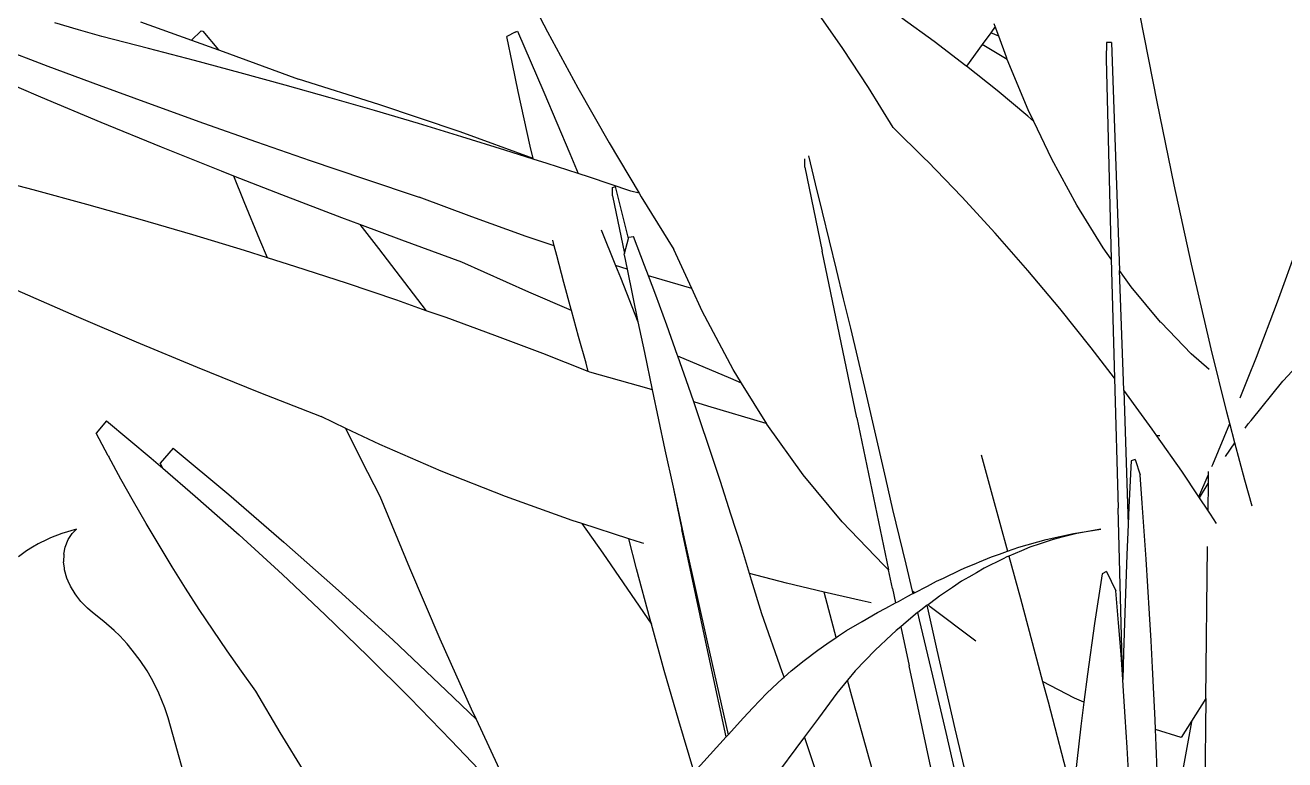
# Model space of a CAD drawing. Header units: metres. Extents: x 244.4 to 340.3, y -4.1 to 64.3.
# Drawn here: x 245.8201 to 246.2028, y 7.8859 to 8.1092 of the extents above; entities that cross this region are included whole.
import ezdxf

# ---------------------------------------------------------------- set-up
doc = ezdxf.new("R2010")
doc.units = ezdxf.units.M
doc.layers.add('Edges', color=7, linetype='Continuous')

# ---------------------------------------------------------------- blocks, each defined once
blk = doc.blocks.new('Novo+Sobrado2m fr')
for p, q in [((-9.6184, -1.09275), (-9.60938, -1.11009)), ((-9.51964, -1.11516), (-9.52762, -1.10364)), ((-9.49192, -1.11302), (-9.50174, -1.10591)), ((-9.42419, -1.13132), (-9.42928, -1.10507)), ((-9.75188, -1.10942), (-9.75905, -1.10736)), ((-9.74477, -1.1115), (-9.75188, -1.10942)), ((-9.73309, -1.10708), (-9.71751, -1.11265)), ((-9.71463, -1.1098), (-9.71751, -1.11265)), ((-9.71463, -1.1098), (-9.71408, -1.10984)), ((-9.71408, -1.10984), (-9.70931, -1.11558)), ((-9.61918, -1.11016), (-9.61846, -1.10983)), ((-9.61846, -1.10983), (-9.61048, -1.12838)), ((-9.47333, -1.10849), (-9.47468, -1.11034)), ((-9.47333, -1.10849), (-9.47365, -1.10761)), ((-9.4723, -1.11134), (-9.47333, -1.10849)), ((-9.73066, -1.11511), (-9.74477, -1.1115)), ((-9.71751, -1.11265), (-9.70931, -1.11558)), ((-9.61918, -1.11016), (-9.62176, -1.11145)), ((-9.62006, -1.11983), (-9.62176, -1.11145)), ((-9.60938, -1.11009), (-9.60013, -1.12711)), ((-9.48227, -1.12036), (-9.49192, -1.11302)), ((-9.47468, -1.11034), (-9.4773, -1.11393)), ((-9.4723, -1.11134), (-9.47468, -1.11034)), ((-9.46996, -1.11781), (-9.4723, -1.11134)), ((-9.43958, -1.11335), (-9.43963, -1.11828)), ((-9.43805, -1.11331), (-9.43958, -1.11335)), ((-9.43805, -1.11331), (-9.43557, -1.18265)), ((-9.77664, -1.11461), (-9.76122, -1.12048)), ((-9.71667, -1.11878), (-9.73066, -1.11511)), ((-9.70931, -1.11558), (-9.70908, -1.11566)), ((-9.70908, -1.11566), (-9.68504, -1.12443)), ((-9.51187, -1.127), (-9.51964, -1.11516)), ((-9.4773, -1.11393), (-9.4821, -1.1205)), ((-9.46968, -1.11849), (-9.4773, -1.11393)), ((-9.76122, -1.12048), (-9.74562, -1.12631)), ((-9.7028, -1.12251), (-9.71667, -1.11878)), ((-9.6183, -1.12819), (-9.62006, -1.11983)), ((-9.4821, -1.1205), (-9.48227, -1.12036)), ((-9.47277, -1.12793), (-9.4821, -1.1205)), ((-9.46968, -1.11849), (-9.46996, -1.11781)), ((-9.46332, -1.1338), (-9.46968, -1.11849)), ((-9.43963, -1.11828), (-9.43809, -1.17914)), ((-9.7633, -1.12996), (-9.78159, -1.12213)), ((-9.68906, -1.12629), (-9.7028, -1.12251)), ((-9.6606, -1.13213), (-9.68504, -1.12443)), ((-9.74562, -1.12631), (-9.72984, -1.1321)), ((-9.67545, -1.13013), (-9.68906, -1.12629)), ((-9.61649, -1.13654), (-9.6183, -1.12819)), ((-9.61048, -1.12838), (-9.60261, -1.14705)), ((-9.60013, -1.12711), (-9.59063, -1.14381)), ((-9.50432, -1.13914), (-9.51187, -1.127)), ((-9.46344, -1.13573), (-9.47277, -1.12793)), ((-9.745, -1.13762), (-9.7633, -1.12996)), ((-9.72984, -1.1321), (-9.71388, -1.13783)), ((-9.66196, -1.13402), (-9.67545, -1.13013)), ((-9.63596, -1.1405), (-9.6606, -1.13213)), ((-9.419, -1.15656), (-9.42419, -1.13132)), ((-9.64862, -1.13797), (-9.66196, -1.13402)), ((-9.61462, -1.14487), (-9.61649, -1.13654)), ((-9.46167, -1.13728), (-9.46344, -1.13573)), ((-9.46167, -1.13728), (-9.46332, -1.1338)), ((-9.72671, -1.14513), (-9.745, -1.13762)), ((-9.71388, -1.13783), (-9.69775, -1.14353)), ((-9.63541, -1.14197), (-9.64862, -1.13797)), ((-9.4948, -1.14857), (-9.50432, -1.13914)), ((-9.4562, -1.1488), (-9.46167, -1.13728)), ((-9.69775, -1.14353), (-9.68145, -1.14917)), ((-9.61376, -1.14859), (-9.63596, -1.1405)), ((-9.62235, -1.14602), (-9.63541, -1.14197)), ((-9.59063, -1.14381), (-9.58153, -1.15915)), ((-9.70842, -1.15246), (-9.72671, -1.14513)), ((-9.61372, -1.14876), (-9.62235, -1.14602)), ((-9.61376, -1.14859), (-9.61462, -1.14487)), ((-9.60261, -1.14705), (-9.60009, -1.15316)), ((-9.52791, -1.15626), (-9.53002, -1.14772)), ((-9.68145, -1.14917), (-9.66497, -1.15477)), ((-9.61372, -1.14876), (-9.61376, -1.14859)), ((-9.60944, -1.15012), (-9.61372, -1.14876)), ((-9.60009, -1.15316), (-9.60944, -1.15012)), ((-9.53117, -1.15122), (-9.53122, -1.14863)), ((-9.53117, -1.15122), (-9.52593, -1.17672)), ((-9.4948, -1.14857), (-9.49383, -1.14954)), ((-9.48353, -1.16025), (-9.49383, -1.14954)), ((-9.4486, -1.16277), (-9.4562, -1.1488)), ((-9.76563, -1.15814), (-9.78213, -1.15386)), ((-9.70473, -1.15391), (-9.70842, -1.15246)), ((-9.70158, -1.16173), (-9.70473, -1.15391)), ((-9.69015, -1.15963), (-9.70473, -1.15391)), ((-9.66497, -1.15477), (-9.64833, -1.16031)), ((-9.59667, -1.15427), (-9.60009, -1.15316)), ((-9.58406, -1.15847), (-9.59667, -1.15427)), ((-9.7493, -1.16255), (-9.76563, -1.15814)), ((-9.58965, -1.15744), (-9.58869, -1.15713)), ((-9.58961, -1.15994), (-9.58965, -1.15744)), ((-9.587, -1.16397), (-9.58869, -1.15713)), ((-9.58153, -1.15915), (-9.58406, -1.15847)), ((-9.58153, -1.15915), (-9.58091, -1.16019)), ((-9.52579, -1.16488), (-9.52791, -1.15626)), ((-9.41373, -1.18073), (-9.419, -1.15656)), ((-9.73315, -1.16709), (-9.7493, -1.16255)), ((-9.69679, -1.17327), (-9.70158, -1.16173)), ((-9.67189, -1.16663), (-9.69015, -1.15963)), ((-9.63242, -1.16636), (-9.64833, -1.16031)), ((-9.58961, -1.15994), (-9.58601, -1.17747)), ((-9.58091, -1.16019), (-9.57096, -1.17625)), ((-9.47341, -1.17127), (-9.48353, -1.16025)), ((-9.44055, -1.1757), (-9.4486, -1.16277)), ((-9.71718, -1.17176), (-9.73315, -1.16709)), ((-9.66639, -1.16869), (-9.67189, -1.16663)), ((-9.61588, -1.17225), (-9.63242, -1.16636)), ((-9.5853, -1.17088), (-9.587, -1.16397)), ((-9.52366, -1.17358), (-9.52579, -1.16488)), ((-9.66639, -1.16869), (-9.66071, -1.17591)), ((-9.65366, -1.17345), (-9.66639, -1.16869)), ((-9.59309, -1.17023), (-9.58869, -1.18113)), ((-9.5848, -1.1729), (-9.5853, -1.17088)), ((-9.7014, -1.17655), (-9.71718, -1.17176)), ((-9.69445, -1.17874), (-9.69679, -1.17327)), ((-9.63545, -1.1801), (-9.65366, -1.17345)), ((-9.60731, -1.17511), (-9.61588, -1.17225)), ((-9.60731, -1.17511), (-9.60775, -1.17339)), ((-9.58601, -1.17747), (-9.5848, -1.1729)), ((-9.5848, -1.1729), (-9.58469, -1.17246)), ((-9.58469, -1.17246), (-9.58326, -1.17226)), ((-9.57987, -1.18113), (-9.58326, -1.17226)), ((-9.52154, -1.18236), (-9.52366, -1.17358)), ((-9.46348, -1.18258), (-9.47341, -1.17127)), ((-9.69445, -1.17874), (-9.7014, -1.17655)), ((-9.6858, -1.18147), (-9.69445, -1.17874)), ((-9.66071, -1.17591), (-9.64623, -1.19484)), ((-9.60657, -1.17804), (-9.60731, -1.17511)), ((-9.60442, -1.18628), (-9.60657, -1.17804)), ((-9.58612, -1.17787), (-9.58601, -1.17747)), ((-9.58612, -1.17787), (-9.58522, -1.18221)), ((-9.56555, -1.18807), (-9.57096, -1.17625)), ((-9.51541, -1.22746), (-9.52593, -1.17672)), ((-9.43809, -1.17914), (-9.44055, -1.1757)), ((-9.38761, -1.19219), (-9.38143, -1.17514)), ((-9.67041, -1.18651), (-9.6858, -1.18147)), ((-9.61504, -1.18917), (-9.63545, -1.1801)), ((-9.58522, -1.18221), (-9.58869, -1.18113)), ((-9.58869, -1.18113), (-9.58722, -1.18476)), ((-9.58522, -1.18221), (-9.58189, -1.19825)), ((-9.57872, -1.1842), (-9.57987, -1.18113)), ((-9.51941, -1.19122), (-9.52154, -1.18236)), ((-9.43809, -1.17914), (-9.43712, -1.21534)), ((-9.40839, -1.20378), (-9.41373, -1.18073)), ((-9.60221, -1.19449), (-9.60442, -1.18628)), ((-9.58722, -1.18476), (-9.58189, -1.19825)), ((-9.56555, -1.18807), (-9.57872, -1.1842)), ((-9.5765, -1.19013), (-9.57872, -1.1842)), ((-9.45374, -1.1942), (-9.46348, -1.18258)), ((-9.43206, -1.18755), (-9.43557, -1.18265)), ((-9.43432, -1.21903), (-9.43557, -1.18265)), ((-9.77058, -1.18859), (-9.75258, -1.19652)), ((-9.65521, -1.19167), (-9.67041, -1.18651)), ((-9.60213, -1.1948), (-9.61504, -1.18917)), ((-9.57316, -1.19926), (-9.5765, -1.19013)), ((-9.56237, -1.19503), (-9.56555, -1.18807)), ((-9.42315, -1.1983), (-9.43206, -1.18755)), ((-9.64623, -1.19484), (-9.65521, -1.19167)), ((-9.51727, -1.20015), (-9.51941, -1.19122)), ((-9.39398, -1.20895), (-9.38761, -1.19219)), ((-9.75258, -1.19652), (-9.73433, -1.20433)), ((-9.64021, -1.19696), (-9.64623, -1.19484)), ((-9.62542, -1.20236), (-9.64021, -1.19696)), ((-9.60213, -1.1948), (-9.60221, -1.19449)), ((-9.59995, -1.20268), (-9.60213, -1.1948)), ((-9.55295, -1.21273), (-9.56237, -1.19503)), ((-9.44419, -1.20612), (-9.45374, -1.1942)), ((-9.58189, -1.19825), (-9.57995, -1.20758)), ((-9.56984, -1.20851), (-9.57316, -1.19926)), ((-9.51513, -1.20916), (-9.51727, -1.20015)), ((-9.42297, -1.19848), (-9.42315, -1.1983)), ((-9.41383, -1.20792), (-9.42297, -1.19848)), ((-9.73433, -1.20433), (-9.71585, -1.21202)), ((-9.61085, -1.20788), (-9.62542, -1.20236)), ((-9.59764, -1.21084), (-9.59995, -1.20268)), ((-9.40773, -1.20646), (-9.40839, -1.20378)), ((-9.38579, -1.21605), (-9.37438, -1.20372)), ((-9.59707, -1.21329), (-9.61085, -1.20788)), ((-9.57995, -1.20758), (-9.57756, -1.21889)), ((-9.56977, -1.20871), (-9.56984, -1.20851)), ((-9.55373, -1.21548), (-9.56977, -1.20871)), ((-9.56655, -1.2179), (-9.56977, -1.20871)), ((-9.51299, -1.21824), (-9.51513, -1.20916)), ((-9.43712, -1.21534), (-9.44419, -1.20612)), ((-9.40839, -1.21268), (-9.41383, -1.20792)), ((-9.40299, -1.22567), (-9.40773, -1.20646)), ((-9.39649, -1.21527), (-9.39398, -1.20895)), ((-9.71585, -1.21202), (-9.69713, -1.2196)), ((-9.59707, -1.21329), (-9.59764, -1.21084)), ((-9.5504, -1.21686), (-9.55295, -1.21273)), ((-9.59648, -1.21352), (-9.59707, -1.21329)), ((-9.57848, -1.21862), (-9.59648, -1.21352)), ((-9.5504, -1.21686), (-9.55373, -1.21548)), ((-9.54276, -1.22924), (-9.5504, -1.21686)), ((-9.43712, -1.21534), (-9.43602, -1.25491)), ((-9.39889, -1.22133), (-9.39649, -1.21527)), ((-9.39562, -1.2282), (-9.38595, -1.21623)), ((-9.38595, -1.21623), (-9.38579, -1.21605)), ((-9.69713, -1.2196), (-9.67818, -1.22705)), ((-9.57756, -1.21889), (-9.57848, -1.21862)), ((-9.57756, -1.21889), (-9.57369, -1.2371)), ((-9.56494, -1.22258), (-9.56655, -1.2179)), ((-9.51085, -1.22739), (-9.51299, -1.21824)), ((-9.4289, -1.22642), (-9.43432, -1.21903)), ((-9.43432, -1.21903), (-9.43294, -1.25983)), ((-9.56065, -1.22383), (-9.56494, -1.22258)), ((-9.56328, -1.2274), (-9.56494, -1.22258)), ((-9.54298, -1.22917), (-9.56065, -1.22383)), ((-9.74338, -1.22832), (-9.74651, -1.23204)), ((-9.74338, -1.22832), (-9.72983, -1.23965)), ((-9.67068, -1.23064), (-9.67818, -1.22705)), ((-9.56004, -1.23703), (-9.56328, -1.2274)), ((-9.51541, -1.22746), (-9.50573, -1.2736)), ((-9.5087, -1.23661), (-9.51085, -1.22739)), ((-9.42566, -1.23084), (-9.4289, -1.22642)), ((-9.40207, -1.22917), (-9.40299, -1.22567)), ((-9.39645, -1.22923), (-9.39562, -1.2282)), ((-9.74287, -1.23894), (-9.74651, -1.23204)), ((-9.66578, -1.2405), (-9.67068, -1.23064)), ((-9.66036, -1.23556), (-9.67068, -1.23064)), ((-9.54276, -1.22924), (-9.54298, -1.22917)), ((-9.54271, -1.22931), (-9.54276, -1.22924)), ((-9.53168, -1.24475), (-9.54271, -1.22931)), ((-9.42422, -1.2329), (-9.42566, -1.23084)), ((-9.40724, -1.24163), (-9.40207, -1.22917)), ((-9.40052, -1.23505), (-9.40207, -1.22917)), ((-9.39736, -1.23052), (-9.39645, -1.22923)), ((-9.64168, -1.24367), (-9.66036, -1.23556)), ((-9.42333, -1.23289), (-9.42422, -1.2329)), ((-9.4167, -1.24364), (-9.42422, -1.2329)), ((-9.40342, -1.2392), (-9.40052, -1.23505)), ((-9.39903, -1.2407), (-9.40052, -1.23505)), ((-9.74287, -1.23894), (-9.74271, -1.23923)), ((-9.73899, -1.24607), (-9.74271, -1.23923)), ((-9.72983, -1.23965), (-9.72626, -1.24273)), ((-9.72314, -1.23659), (-9.72705, -1.24123)), ((-9.72314, -1.23659), (-9.70622, -1.25074)), ((-9.57369, -1.2371), (-9.57123, -1.24846)), ((-9.55683, -1.24678), (-9.56004, -1.23703)), ((-9.50656, -1.2459), (-9.5087, -1.23661)), ((-9.47765, -1.23871), (-9.47426, -1.25095)), ((-9.72626, -1.24273), (-9.72705, -1.24123)), ((-9.72626, -1.24273), (-9.7164, -1.25122)), ((-9.66024, -1.25136), (-9.66578, -1.2405)), ((-9.62217, -1.25136), (-9.64168, -1.24367)), ((-9.432, -1.24046), (-9.43271, -1.25461)), ((-9.43081, -1.2401), (-9.432, -1.24046)), ((-9.43081, -1.2401), (-9.4293, -1.24474)), ((-9.41148, -1.25142), (-9.4167, -1.24364)), ((-9.40863, -1.24373), (-9.40864, -1.24487)), ((-9.40751, -1.24225), (-9.40724, -1.24163)), ((-9.39754, -1.24636), (-9.39903, -1.2407)), ((-9.73521, -1.25284), (-9.73899, -1.24607)), ((-9.55364, -1.25665), (-9.55683, -1.24678)), ((-9.51988, -1.25901), (-9.53168, -1.24475)), ((-9.50441, -1.25526), (-9.50656, -1.2459)), ((-9.42868, -1.25336), (-9.4293, -1.24474)), ((-9.41148, -1.25142), (-9.40864, -1.24487)), ((-9.41126, -1.25175), (-9.40867, -1.24739)), ((-9.40867, -1.24739), (-9.40875, -1.2555)), ((-9.40864, -1.24487), (-9.40867, -1.24739)), ((-9.3953, -1.25427), (-9.39754, -1.24636)), ((-9.7164, -1.25122), (-9.7031, -1.26303)), ((-9.70622, -1.25074), (-9.68946, -1.26518)), ((-9.65124, -1.27311), (-9.66024, -1.25136)), ((-9.60189, -1.25863), (-9.62217, -1.25136)), ((-9.57123, -1.24846), (-9.56914, -1.25838)), ((-9.57123, -1.24846), (-9.56734, -1.26641)), ((-9.47426, -1.25095), (-9.46962, -1.26796)), ((-9.41126, -1.25175), (-9.41148, -1.25142)), ((-9.73135, -1.25954), (-9.73521, -1.25284)), ((-9.50039, -1.27193), (-9.50441, -1.25526)), ((-9.43469, -1.30541), (-9.43602, -1.25491)), ((-9.43271, -1.25461), (-9.43294, -1.25983)), ((-9.42809, -1.2619), (-9.42868, -1.25336)), ((-9.40875, -1.2555), (-9.41126, -1.25175)), ((-9.59896, -1.25958), (-9.60189, -1.25863)), ((-9.56914, -1.25838), (-9.56852, -1.26134)), ((-9.55049, -1.26664), (-9.55364, -1.25665)), ((-9.50733, -1.27206), (-9.51988, -1.25901)), ((-9.40793, -1.25673), (-9.40875, -1.2555)), ((-9.40613, -1.25953), (-9.40793, -1.25673)), ((-9.75691, -1.26255), (-9.76043, -1.26391)), ((-9.75244, -1.2613), (-9.75691, -1.26255)), ((-9.75502, -1.26436), (-9.75378, -1.26255)), ((-9.75378, -1.26255), (-9.75244, -1.2613)), ((-9.72741, -1.26617), (-9.73135, -1.25954)), ((-9.59896, -1.25958), (-9.59262, -1.26855)), ((-9.58469, -1.2642), (-9.59896, -1.25958)), ((-9.56002, -1.30133), (-9.56852, -1.26134)), ((-9.45788, -1.26436), (-9.44959, -1.26255)), ((-9.44852, -1.26255), (-9.45387, -1.26391)), ((-9.44959, -1.26255), (-9.44124, -1.2613)), ((-9.44124, -1.2613), (-9.44852, -1.26255)), ((-9.43294, -1.25983), (-9.43335, -1.26906)), ((-9.42752, -1.27035), (-9.42809, -1.2619)), ((-9.76587, -1.26673), (-9.76763, -1.26784)), ((-9.76414, -1.26572), (-9.76587, -1.26673)), ((-9.76144, -1.26436), (-9.76414, -1.26572)), ((-9.76043, -1.26391), (-9.76144, -1.26436)), ((-9.75636, -1.26883), (-9.75595, -1.26673)), ((-9.75595, -1.26673), (-9.75502, -1.26436)), ((-9.72341, -1.27273), (-9.72741, -1.26617)), ((-9.7031, -1.26303), (-9.68993, -1.27507)), ((-9.68946, -1.26518), (-9.67286, -1.27992)), ((-9.58234, -1.27328), (-9.58469, -1.2642)), ((-9.58086, -1.26544), (-9.58469, -1.2642)), ((-9.58012, -1.26566), (-9.58086, -1.26544)), ((-9.56734, -1.26641), (-9.56089, -1.29551)), ((-9.54799, -1.27473), (-9.55049, -1.26664)), ((-9.46962, -1.26796), (-9.46615, -1.26673)), ((-9.46615, -1.26673), (-9.45788, -1.26436)), ((-9.46279, -1.26673), (-9.46539, -1.26784)), ((-9.45972, -1.26572), (-9.46279, -1.26673)), ((-9.4557, -1.26436), (-9.45972, -1.26572)), ((-9.45387, -1.26391), (-9.4557, -1.26436)), ((-9.40935, -1.31274), (-9.40887, -1.26657)), ((-9.76763, -1.26784), (-9.77013, -1.26965)), ((-9.75636, -1.26883), (-9.75641, -1.27121)), ((-9.59262, -1.26855), (-9.57782, -1.2901)), ((-9.47815, -1.27121), (-9.47445, -1.26965)), ((-9.47091, -1.27023), (-9.4767, -1.27311)), ((-9.47445, -1.26965), (-9.47209, -1.26883)), ((-9.47209, -1.26883), (-9.46962, -1.26796)), ((-9.46979, -1.26965), (-9.47091, -1.27023)), ((-9.46923, -1.26942), (-9.46979, -1.26965)), ((-9.46539, -1.26784), (-9.46923, -1.26942)), ((-9.46923, -1.26942), (-9.46572, -1.28231)), ((-9.43335, -1.26906), (-9.4339, -1.2838)), ((-9.42699, -1.27871), (-9.42752, -1.27035)), ((-9.75616, -1.27311), (-9.75641, -1.27121)), ((-9.75609, -1.27364), (-9.75616, -1.27311)), ((-9.7554, -1.27612), (-9.75609, -1.27364)), ((-9.71934, -1.27922), (-9.72341, -1.27273)), ((-9.64197, -1.29465), (-9.65124, -1.27311)), ((-9.57819, -1.28876), (-9.58234, -1.27328)), ((-9.50733, -1.27206), (-9.50637, -1.27303)), ((-9.50573, -1.2736), (-9.50637, -1.27303)), ((-9.50452, -1.27933), (-9.50573, -1.2736)), ((-9.49845, -1.28008), (-9.50039, -1.27193)), ((-9.48909, -1.27612), (-9.48387, -1.27364)), ((-9.48387, -1.27364), (-9.48278, -1.27311)), ((-9.48278, -1.27311), (-9.47906, -1.27158)), ((-9.4767, -1.27311), (-9.47908, -1.27451)), ((-9.47906, -1.27158), (-9.47815, -1.27121)), ((-9.43951, -1.27418), (-9.44089, -1.27488)), ((-9.43951, -1.27418), (-9.43666, -1.28004)), ((-9.75497, -1.2771), (-9.7554, -1.27612)), ((-9.75434, -1.27856), (-9.75497, -1.2771)), ((-9.68993, -1.27507), (-9.6769, -1.28733)), ((-9.53675, -1.27769), (-9.54799, -1.27473)), ((-9.54736, -1.27674), (-9.54799, -1.27473)), ((-9.54427, -1.28696), (-9.54736, -1.27674)), ((-9.52529, -1.28038), (-9.53675, -1.27769)), ((-9.49397, -1.27856), (-9.49123, -1.2771)), ((-9.49123, -1.2771), (-9.48909, -1.27612)), ((-9.48355, -1.2771), (-9.48631, -1.27897)), ((-9.48132, -1.27583), (-9.48355, -1.2771)), ((-9.47908, -1.27451), (-9.48132, -1.27583)), ((-9.44089, -1.27488), (-9.44318, -1.28993)), ((-9.75294, -1.28093), (-9.75434, -1.27856)), ((-9.75241, -1.2816), (-9.75294, -1.28093)), ((-9.7512, -1.2832), (-9.75241, -1.2816)), ((-9.7152, -1.28564), (-9.71934, -1.27922)), ((-9.67286, -1.27992), (-9.65642, -1.29495)), ((-9.5221, -1.29272), (-9.52529, -1.28038)), ((-9.51376, -1.28308), (-9.52529, -1.28038)), ((-9.50452, -1.27933), (-9.5036, -1.28368)), ((-9.50272, -1.2832), (-9.4999, -1.2816)), ((-9.4999, -1.2816), (-9.49856, -1.28093)), ((-9.49856, -1.28093), (-9.49828, -1.28079)), ((-9.49788, -1.28058), (-9.49845, -1.28008)), ((-9.49828, -1.28079), (-9.49845, -1.28008)), ((-9.49828, -1.28079), (-9.49788, -1.28058)), ((-9.49788, -1.28058), (-9.49397, -1.27856)), ((-9.49029, -1.2816), (-9.49121, -1.28232)), ((-9.48631, -1.27897), (-9.49029, -1.2816)), ((-9.43586, -1.28977), (-9.43666, -1.28004)), ((-9.42649, -1.28699), (-9.42699, -1.27871)), ((-9.74915, -1.28532), (-9.7512, -1.2832)), ((-9.74758, -1.2866), (-9.74915, -1.28532)), ((-9.71099, -1.29198), (-9.7152, -1.28564)), ((-9.51104, -1.28365), (-9.51376, -1.28308)), ((-9.50907, -1.2866), (-9.50661, -1.28532)), ((-9.50661, -1.28532), (-9.5036, -1.28368)), ((-9.5036, -1.28368), (-9.50272, -1.2832)), ((-9.49591, -1.28585), (-9.4969, -1.28657)), ((-9.494, -1.28441), (-9.49591, -1.28585)), ((-9.49377, -1.28424), (-9.494, -1.28441)), ((-9.49096, -1.29802), (-9.494, -1.28441)), ((-9.49121, -1.28232), (-9.49377, -1.28424)), ((-9.49309, -1.28484), (-9.49377, -1.28424)), ((-9.4792, -1.29534), (-9.49309, -1.28484)), ((-9.46572, -1.28231), (-9.45895, -1.30757)), ((-9.4339, -1.2838), (-9.43437, -1.29882)), ((-9.74421, -1.28929), (-9.74758, -1.2866)), ((-9.74106, -1.29207), (-9.74421, -1.28929)), ((-9.6769, -1.28733), (-9.664, -1.29983)), ((-9.57782, -1.2901), (-9.57819, -1.28876)), ((-9.53806, -1.30462), (-9.54427, -1.28696)), ((-9.51851, -1.29207), (-9.51377, -1.28929)), ((-9.51377, -1.28929), (-9.50907, -1.2866)), ((-9.50043, -1.28956), (-9.50207, -1.29091)), ((-9.49693, -1.2866), (-9.50043, -1.28956)), ((-9.4969, -1.28657), (-9.49693, -1.2866)), ((-9.49637, -1.28879), (-9.4969, -1.28657)), ((-9.49234, -1.30582), (-9.49637, -1.28879)), ((-9.42602, -1.29518), (-9.42649, -1.28699)), ((-9.73936, -1.29372), (-9.74106, -1.29207)), ((-9.70672, -1.29824), (-9.71099, -1.29198)), ((-9.57391, -1.30419), (-9.57782, -1.2901)), ((-9.5217, -1.29419), (-9.5221, -1.29272)), ((-9.52101, -1.29372), (-9.51851, -1.29207)), ((-9.50488, -1.29339), (-9.50985, -1.298)), ((-9.50348, -1.29207), (-9.50488, -1.29339)), ((-9.50207, -1.29091), (-9.50348, -1.29207)), ((-9.50207, -1.29091), (-9.49954, -1.30283)), ((-9.44318, -1.28993), (-9.44532, -1.30535)), ((-9.43512, -1.29938), (-9.43586, -1.28977)), ((-9.73713, -1.29611), (-9.73936, -1.29372)), ((-9.73554, -1.298), (-9.73713, -1.29611)), ((-9.65642, -1.29495), (-9.64015, -1.31027)), ((-9.63245, -1.31596), (-9.64197, -1.29465)), ((-9.56089, -1.29551), (-9.5545, -1.32374)), ((-9.52728, -1.298), (-9.52454, -1.29611)), ((-9.52454, -1.29611), (-9.5217, -1.29419)), ((-9.5217, -1.29419), (-9.52101, -1.29372)), ((-9.42559, -1.30328), (-9.42602, -1.29518)), ((-9.7331, -1.3012), (-9.73554, -1.298)), ((-9.73102, -1.30436), (-9.7331, -1.3012)), ((-9.70238, -1.30443), (-9.70672, -1.29824)), ((-9.664, -1.29983), (-9.65124, -1.31255)), ((-9.53537, -1.30436), (-9.53141, -1.3012)), ((-9.53141, -1.3012), (-9.52728, -1.298)), ((-9.50985, -1.298), (-9.51587, -1.30436)), ((-9.48549, -1.32194), (-9.49096, -1.29802)), ((-9.43469, -1.30541), (-9.43512, -1.29938)), ((-9.43437, -1.29882), (-9.43458, -1.30693)), ((-9.72965, -1.30669), (-9.73102, -1.30436)), ((-9.69797, -1.31054), (-9.70238, -1.30443)), ((-9.5695, -1.31954), (-9.57391, -1.30419)), ((-9.55507, -1.32437), (-9.56002, -1.30133)), ((-9.53749, -1.30627), (-9.53806, -1.30462)), ((-9.53749, -1.30627), (-9.53537, -1.30436)), ((-9.51587, -1.30436), (-9.51822, -1.30719)), ((-9.48891, -1.35253), (-9.49954, -1.30283)), ((-9.42518, -1.31129), (-9.42559, -1.30328)), ((-9.72816, -1.30956), (-9.72965, -1.30669)), ((-9.54108, -1.30956), (-9.53796, -1.30669)), ((-9.53796, -1.30669), (-9.53749, -1.30627)), ((-9.51822, -1.30719), (-9.52149, -1.31113)), ((-9.51691, -1.31205), (-9.51822, -1.30719)), ((-9.4883, -1.32303), (-9.49234, -1.30582)), ((-9.44922, -1.31265), (-9.45895, -1.30757)), ((-9.45895, -1.30757), (-9.45731, -1.31371)), ((-9.44532, -1.30535), (-9.4464, -1.31384)), ((-9.43458, -1.30693), (-9.43469, -1.30541)), ((-9.43444, -1.30889), (-9.43458, -1.30693)), ((-9.72744, -1.31113), (-9.72816, -1.30956)), ((-9.72565, -1.31553), (-9.72744, -1.31113)), ((-9.69057, -1.32305), (-9.69797, -1.31054)), ((-9.65124, -1.31255), (-9.63862, -1.3255)), ((-9.64015, -1.31027), (-9.63097, -1.31916)), ((-9.54696, -1.31553), (-9.54276, -1.31113)), ((-9.54276, -1.31113), (-9.54108, -1.30956)), ((-9.52149, -1.31113), (-9.52707, -1.31872)), ((-9.51157, -1.3313), (-9.51691, -1.31205)), ((-9.4464, -1.31384), (-9.44922, -1.31265)), ((-9.43382, -1.3183), (-9.43444, -1.30889)), ((-9.4248, -1.31921), (-9.42518, -1.31129)), ((-9.72464, -1.31861), (-9.72565, -1.31553)), ((-9.63097, -1.31916), (-9.63245, -1.31596)), ((-9.54981, -1.31861), (-9.54696, -1.31553)), ((-9.45731, -1.31371), (-9.44972, -1.34256)), ((-9.4464, -1.31384), (-9.44732, -1.32112)), ((-9.40935, -1.31274), (-9.41371, -1.31962)), ((-9.40935, -1.31274), (-9.41112, -1.48245)), ((-9.71912, -1.33817), (-9.72464, -1.31861)), ((-9.62265, -1.33705), (-9.63097, -1.31916)), ((-9.56496, -1.33483), (-9.5695, -1.31954)), ((-9.5545, -1.32374), (-9.54981, -1.31861)), ((-9.52707, -1.31872), (-9.5313, -1.3244)), ((-9.43326, -1.32759), (-9.43382, -1.3183)), ((-9.42468, -1.32212), (-9.4248, -1.31921)), ((-9.41375, -1.31983), (-9.41941, -1.35128)), ((-9.41371, -1.31962), (-9.41689, -1.32464)), ((-9.41371, -1.31962), (-9.41375, -1.31983)), ((-9.68301, -1.33539), (-9.69057, -1.32305)), ((-9.55507, -1.32437), (-9.5545, -1.32374)), ((-9.48426, -1.3404), (-9.4883, -1.32303)), ((-9.47987, -1.34586), (-9.48549, -1.32194)), ((-9.44732, -1.32112), (-9.44917, -1.33726)), ((-9.41689, -1.32464), (-9.42468, -1.32212)), ((-9.42446, -1.32703), (-9.42468, -1.32212)), ((-9.63862, -1.3255), (-9.62614, -1.33866)), ((-9.56487, -1.33511), (-9.55507, -1.32437)), ((-9.5313, -1.3244), (-9.54157, -1.33817)), ((-9.52583, -1.34082), (-9.5313, -1.3244)), ((-9.43276, -1.33676), (-9.43326, -1.32759)), ((-9.42415, -1.33475), (-9.42446, -1.32703)), ((-9.50606, -1.35048), (-9.51157, -1.3313))]:
    blk.add_line(p, q)

msp = doc.modelspace()

# ---------------------------------------------------------------- block references
at = {"layer": 'Edges'}
msp.add_blockref('Novo+Sobrado2m fr', (255.5882, 9.21727), dxfattribs=at)

doc.saveas('drawing.dxf')
